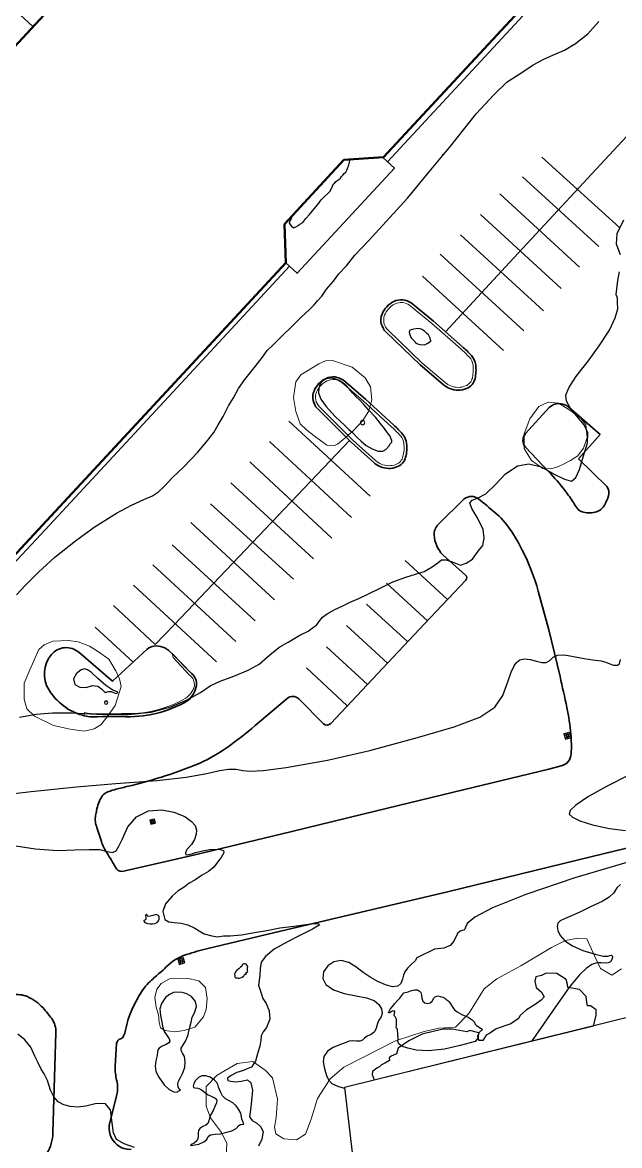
# Model space of a CAD drawing. Header units: metres. Extents: x 1167299 to 1168507, y 308548 to 309729.
# Drawn here: x 1168083.4 to 1168273, y 309117.4 to 309474.2 of the extents above; entities that cross this region are included whole.
import ezdxf

# ---------------------------------------------------------------- set-up
doc = ezdxf.new("R2010")
doc.units = ezdxf.units.M
for name, color, linetype in [('340_HVVBN-02_Sauer', 7, 'Continuous'), ('A-OBSTRUCTION', 7, 'Continuous'), ('C-CONC-PAD', 51, 'Continuous'), ('Contour_Line_Intermediate', 8, 'Continuous'), ('Contour_Line_Major', 9, 'Continuous'), ('U-CATCHBASIN', 3, 'Continuous')]:
    doc.layers.add(name, color=color, linetype=linetype)
for name, color, linetype, lineweight in [('B-OVERHANG', 3, 'Continuous', 50), ('R-CURB', 6, 'Continuous', 20), ('R-PAVEMARK-LINE', 1, 'Continuous', 20), ('R-ROAD-ASPH', 5, 'Continuous', 35), ('R-WALK-CONC', 34, 'Continuous', 20), ('V-VEGETATION', 2, 'Continuous', 20)]:
    doc.layers.add(name, color=color, linetype=linetype, lineweight=lineweight)

# ---------------------------------------------------------------- blocks, each defined once
blk = doc.blocks.new('_U-CATCHBASIN')
for points in [[(-0.05, 0.05), (-0.05, -0.05)], [(-0.05, 0.05), (0.05, 0.05)], [(-0.046, 0.017), (0.046, 0.017)], [(-0.017, 0.046), (-0.017, -0.046)], [(0.017, 0.046), (0.017, -0.046)], [(0.05, 0.05), (0.05, -0.05)], [(-0.05, -0.05), (0.05, -0.05)], [(-0.046, -0.017), (0.046, -0.017)]]:
    blk.add_lwpolyline(points)

msp = doc.modelspace()

# ---------------------------------------------------------------- linework, layer by layer
at = {"layer": '340_HVVBN-02_Sauer'}
msp.add_lwpolyline([(1168027.3, 309625.94), (1168114.83, 309675.82), (1168332.88, 309728.86), (1168333.01, 309728.86), (1168367.58, 309697.08), (1168420.11, 309506.44), (1168461.01, 309343.73), (1168468.73, 309312.67), (1168473.91, 309292.01), (1168482.73, 309252.46), (1168501.53, 309163.05), (1168507.25, 309136.45), (1168397.91, 309135.52), (1168382.49, 309184.59), (1168185.69, 309135.89), (1168206.49, 308958.78), (1168201.19, 308819.89), (1168044.25, 308609.22)], dxfattribs=at)
at = {"layer": 'A-OBSTRUCTION'}
msp.add_lwpolyline([(1168076.09, 309299.86), (1168167.02, 309397.79), (1168166.58, 309410.08), (1168185.48, 309430.48), (1168198.11, 309431.39), (1168252.16, 309489.72), (1168244.24, 309489.78), (1168165.69, 309562.55), (1168165.14, 309570.04), (1168158.32, 309562.69), (1168164.56, 309556.91), (1168002.26, 309381.73)], dxfattribs=at)
msp.add_lwpolyline([(1168264.81, 309155.46), (1168265.57, 309158.72), (1168265.57, 309160.57), (1168263.8, 309161.75), (1168262.84, 309161.82), (1168262.69, 309162.93), (1168262.47, 309164.78), (1168260.32, 309167), (1168256.63, 309167.66), (1168256.48, 309168.55), (1168256.04, 309170.17), (1168253.16, 309172.02), (1168249.76, 309172.17), (1168248.28, 309171.43), (1168246.43, 309170.98), (1168246.14, 309169.58), (1168246.51, 309167.66), (1168248.21, 309166.18), (1168249.09, 309164.7), (1168248.13, 309163.6), (1168245.92, 309162.04), (1168243.48, 309160.57), (1168241.48, 309158.72), (1168240.89, 309157.76), (1168238.53, 309156.13), (1168233.8, 309154.51), (1168231.73, 309152.96), (1168230.7, 309152.51), (1168229.66, 309150.74), (1168228.33, 309150.81), (1168228.18, 309151.7), (1168228.33, 309153.18), (1168225.52, 309153.92), (1168224.56, 309153.55), (1168219.83, 309154.43), (1168217.03, 309154.43), (1168214.22, 309153.77), (1168210.3, 309152.81), (1168206.09, 309150.67), (1168202.73, 309148.3), (1168202.36, 309147.27), (1168202.14, 309146.53), (1168200.51, 309145.86), (1168199.85, 309145.27), (1168200, 309144.39), (1168198.74, 309143.72), (1168197.41, 309143.06), (1168196.82, 309142.46), (1168195.93, 309142.02), (1168194.6, 309140.99), (1168194.45, 309139.95), (1168195.11, 309138.24), (1168264.81, 309155.46)], close=True, dxfattribs=at)
at = {"layer": 'B-OVERHANG'}
msp.add_lwpolyline([(1168076.09, 309299.86), (1168167.02, 309397.79), (1168166.58, 309410.08), (1168185.48, 309430.48), (1168198.11, 309431.39), (1168252.16, 309489.72), (1168244.24, 309489.78), (1168165.69, 309562.55), (1168165.14, 309570.04), (1168158.32, 309562.69), (1168164.56, 309556.91), (1168002.26, 309381.73)], dxfattribs=at)
at = {"layer": 'C-CONC-PAD'}
for points in [[(1168191.41, 309347.76, 1), (1168191.41, 309346.37), (1168191.41, 309346.37, 1), (1168191.41, 309347.76)], [(1168109.95, 309258.67, 1), (1168109.95, 309257.62), (1168109.95, 309257.62, 1), (1168109.95, 309258.67)]]:
    msp.add_lwpolyline(points, format="xyb", close=True, dxfattribs=at)
at = {"layer": 'Contour_Line_Intermediate'}
for points, elevation in [([(1168081.5, 309292.32), (1168084.39, 309295.41), (1168088.43, 309299.53), (1168093.65, 309304.3), (1168100.18, 309309.48), (1168106.11, 309313.82), (1168113.21, 309318.29), (1168118.02, 309320.82), (1168121.92, 309322.67), (1168124.65, 309323.81), (1168126.54, 309325.07), (1168128.46, 309326.87), (1168130.94, 309329.56), (1168134.62, 309333.05), (1168138.98, 309337.51), (1168141.88, 309340.93), (1168144.17, 309343.86), (1168145.57, 309346.39), (1168147.14, 309348.99), (1168148.86, 309352.37), (1168150.39, 309354.96), (1168151.96, 309357.91), (1168154.03, 309360.77), (1168157.39, 309364.97), (1168159.66, 309367.82), (1168161.14, 309369.91), (1168163.06, 309371.71), (1168165.46, 309374.24), (1168169.3, 309377.89), (1168171.91, 309380.56), (1168174.56, 309382.94), (1168176.02, 309384.44), (1168177.12, 309385.73), (1168178.43, 309387.24), (1168179.98, 309389.39), (1168182.16, 309391.96), (1168183.91, 309394.29), (1168186.33, 309396.83), (1168189, 309400.19), (1168193.28, 309404.74), (1168198.87, 309410.98), (1168205.71, 309418.3), (1168212.59, 309426.72), (1168219.49, 309434.96), (1168227.52, 309445.11), (1168233.07, 309451.12), (1168237.33, 309455.31), (1168241.63, 309458.06), (1168245.59, 309460.74), (1168249, 309462.54), (1168252.1, 309463.85), (1168255.5, 309465.33), (1168259.03, 309467.44), (1168262.92, 309470.54), (1168266.44, 309474.47)], 75.29), ([(1168258.11, 309467.22), (1168258.11, 309467.22)], 75.29), ([(1168171, 309409.64), (1168171.48, 309410.13), (1168172.46, 309410.61), (1168173.41, 309411.91), (1168174.55, 309413.18), (1168176.06, 309414.95), (1168177.2, 309416.33), (1168178.27, 309417.78), (1168179.35, 309418.83), (1168180.25, 309419.69), (1168181.04, 309420.42), (1168181.45, 309421.22), (1168181.91, 309422.14), (1168182.11, 309422.83), (1168182.61, 309423.18), (1168182.84, 309423.56), (1168183.26, 309423.89), (1168183.87, 309424.31), (1168184.38, 309424.74), (1168184.69, 309425.23), (1168185.1, 309425.66), (1168185.53, 309426.15), (1168186.06, 309426.59), (1168186.55, 309427.47), (1168187.03, 309428.88), (1168187.51, 309430.63)], 75.59), ([(1168216.7, 309432.08), (1168216.85, 309432.12), (1168216.7, 309432.08)], 75.29), ([(1168213.66, 309427.16), (1168213.66, 309427.16)], 75.29), ([(1168168.91, 309412.59), (1168168.7, 309411.83), (1168168.49, 309411.37), (1168168.17, 309410.98), (1168168.08, 309410.5), (1168168.38, 309410.01), (1168168.86, 309409.47), (1168169.46, 309408.95), (1168170.17, 309409.28), (1168171, 309409.64)], 75.59), ([(1168201.02, 309412.06), (1168201.02, 309412.06)], 75.29), ([(1168273.34, 309400.32), (1168272.8, 309401.72), (1168272.11, 309403.75), (1168272.26, 309407.14), (1168274.44, 309411.5)], 74.98), ([(1168196.57, 309407.52), (1168196.57, 309407.52)], 75.29), ([(1168082.49, 309253.49), (1168087.7, 309254.4), (1168092.87, 309254.9), (1168099.09, 309254.91), (1168108.92, 309254.37), (1168116.94, 309254.34), (1168124.23, 309255.08), (1168130.47, 309256.8), (1168135.72, 309258.96), (1168139.96, 309261.33), (1168142.99, 309263.4), (1168146.13, 309264.96), (1168150.47, 309266.47), (1168155.11, 309268.42), (1168158.57, 309270.34), (1168161.2, 309272.61), (1168163.08, 309274.24), (1168165.09, 309275.87), (1168167.82, 309277.34), (1168171.44, 309279.51), (1168174.09, 309280.84), (1168175.86, 309282.05), (1168176.82, 309282.75), (1168177.3, 309283.47), (1168177.84, 309284.2), (1168178.65, 309285.22), (1168180.15, 309286.29), (1168182.58, 309287.71), (1168185.11, 309288.86), (1168187.65, 309290.11), (1168190.26, 309291.13), (1168193.1, 309292.59), (1168197.2, 309294.59), (1168201.07, 309296.5), (1168205.13, 309297.97), (1168208.26, 309298.86), (1168210.95, 309299.8), (1168213.52, 309301.27), (1168215.33, 309302.46), (1168216.46, 309303.45), (1168217.94, 309303.42), (1168219.82, 309302.84), (1168222.51, 309301.82), (1168224.34, 309302.38), (1168226.28, 309303.69), (1168228.12, 309306.17), (1168229.56, 309308), (1168230.06, 309310.36), (1168229.69, 309313.11), (1168227.97, 309316.6), (1168226.09, 309319.78), (1168225.47, 309321.61), (1168226.21, 309322.45), (1168228.11, 309323.11), (1168230.61, 309324.4), (1168233.67, 309327.39), (1168236.72, 309330.64), (1168240.6, 309333.33), (1168244.19, 309333.97), (1168248.15, 309333.02), (1168252.48, 309330.58), (1168255.58, 309329.06), (1168257.78, 309328.5), (1168259.1, 309329.57), (1168260.36, 309332.2), (1168261.55, 309336.51), (1168262.85, 309340.61), (1168262.98, 309343.76), (1168261.8, 309346.39), (1168259.44, 309349.06), (1168257.4, 309351.76), (1168256.22, 309353.82), (1168255.92, 309355.73), (1168256.88, 309358.13), (1168259.19, 309361.62), (1168263.39, 309367.04), (1168266.55, 309371.49), (1168269.82, 309376.42), (1168271.61, 309380.34), (1168272.51, 309383.24), (1168272.4, 309385.3), (1168272.4, 309386.54), (1168271.98, 309387.78), (1168272.16, 309389.5), (1168272.47, 309392.15), (1168273.05, 309394.9)], 74.98), ([(1168085.09, 309296.17), (1168085.09, 309296.17)], 75.29), ([(1168087.97, 309254.05), (1168087.97, 309254.05)], 74.98), ([(1168081.29, 309212.61), (1168087.42, 309211.7), (1168094.57, 309211.1), (1168099.99, 309211.38), (1168104.6, 309211.42), (1168107.83, 309211.44), (1168110.27, 309210.8), (1168111.99, 309210.53), (1168113.14, 309211.08), (1168113.97, 309212.55), (1168115.14, 309214.87), (1168116.86, 309218.65), (1168119.63, 309221.82), (1168123.39, 309223.72), (1168127.66, 309224.04), (1168131.45, 309223.32), (1168134.97, 309221.95), (1168137.1, 309220.33), (1168138.28, 309219.08), (1168138.71, 309217.57), (1168138.6, 309216.29), (1168138.06, 309214.6), (1168137.03, 309213.05), (1168135.63, 309211.41), (1168135.17, 309210.37), (1168135.28, 309209.81), (1168136.17, 309209.82), (1168137.17, 309210.09), (1168138.3, 309210.55), (1168140.55, 309211.04), (1168142.89, 309211.43), (1168145.85, 309211.55), (1168147.22, 309211.18), (1168147.31, 309210.37), (1168146.5, 309208.93), (1168145.38, 309207.48), (1168144.25, 309206), (1168142.51, 309204.44), (1168140.3, 309203.2), (1168138.17, 309201.75), (1168136.33, 309200.72), (1168134.79, 309199.54), (1168132.83, 309198.32), (1168130.95, 309196.64), (1168128.86, 309194.24), (1168127.98, 309191.76), (1168128.56, 309189.26), (1168129.83, 309188.46), (1168131.62, 309188.3), (1168133.78, 309188.07), (1168135.94, 309187.55), (1168138.15, 309186.47), (1168139.51, 309185.59), (1168141.06, 309184.69), (1168143.51, 309184.04), (1168145.32, 309183.72), (1168147.22, 309184), (1168149.38, 309184.06), (1168152.91, 309184.4), (1168157.11, 309185.08), (1168160.97, 309185.71), (1168165.08, 309186.54), (1168169.72, 309187.14), (1168174.87, 309187.88), (1168177.43, 309187.97), (1168177.6, 309187.42), (1168175.52, 309186.13), (1168171.49, 309184.17), (1168167.59, 309182.08), (1168163.35, 309179.84), (1168160.53, 309177.49), (1168159.24, 309175.68), (1168158.86, 309173.67), (1168158.76, 309171.38), (1168158.4, 309168.32), (1168159.06, 309166.1), (1168159.68, 309164.17), (1168160.83, 309162.56), (1168161.71, 309160.2), (1168161.93, 309157.55), (1168160.94, 309154.96), (1168159.8, 309153.53), (1168159.23, 309152.22), (1168159.06, 309150.89), (1168158.75, 309149), (1168158.26, 309147.28), (1168157.86, 309145.8), (1168157.35, 309144.17), (1168156.71, 309143.14), (1168156.12, 309142.29), (1168154.95, 309141.9), (1168153.61, 309141.28), (1168151.42, 309140.65), (1168149.66, 309139.69), (1168148.55, 309138.78), (1168148.58, 309138.13), (1168149.52, 309137.86), (1168151.04, 309137.66), (1168152.9, 309137.87), (1168154.84, 309138.26), (1168155.93, 309137.39), (1168156.42, 309135), (1168156.16, 309131.61), (1168155.77, 309128.78), (1168155.54, 309126.54), (1168156.32, 309125.35), (1168157.84, 309124.56), (1168159.03, 309123.42), (1168159.82, 309121.85), (1168159.39, 309119.48), (1168158.33, 309117.19)], 74.37), ([(1168113.4, 309209.51), (1168113.4, 309209.51)], 74.37), ([(1168145.39, 309210.92), (1168145.39, 309210.92)], 74.37), ([(1168273.32, 309200.32), (1168272.2, 309199.32), (1168271.18, 309197.72), (1168269.71, 309196.31), (1168267.47, 309194.91), (1168264.01, 309193.31), (1168260.61, 309191.62), (1168257.79, 309190.36), (1168255.54, 309189.47), (1168254.21, 309188.8), (1168253.43, 309188.02), (1168253.2, 309187.03), (1168253.42, 309185.72), (1168254.2, 309184.16), (1168255.63, 309182.46), (1168258.07, 309180.82), (1168261.32, 309179.38), (1168265.24, 309178.16), (1168267.85, 309177.6), (1168269.36, 309177.54), (1168270, 309177.79), (1168270.42, 309177.9), (1168270.69, 309177.72), (1168270.79, 309177.19), (1168270.63, 309176.49), (1168270.17, 309175.82), (1168269.42, 309175.43), (1168268.42, 309175.37), (1168267.19, 309175.5), (1168265.83, 309175.46), (1168264.26, 309174.94), (1168262.42, 309173.7), (1168260.27, 309171.66), (1168257.18, 309167.79), (1168252.68, 309161.51), (1168245.44, 309151.14), (1168245.02, 309150.57)], 74.98), ([(1168122.43, 309189.33), (1168122.43, 309189.33)], 74.37), ([(1168118.92, 309116.78), (1168115.67, 309117.91), (1168113.22, 309119.32), (1168112.27, 309121.46), (1168111.87, 309124.58), (1168111.3, 309128.74), (1168109.64, 309130.78), (1168106.45, 309130.62), (1168103.54, 309129.95), (1168100.99, 309129.63), (1168098.55, 309129.79), (1168096.51, 309130.35), (1168094.69, 309131.29), (1168093.32, 309132.93), (1168092.32, 309135.04), (1168091.34, 309138.07), (1168090.3, 309140.19), (1168089.31, 309141.72), (1168088.35, 309143.68), (1168087.31, 309145.85), (1168086.08, 309148.66), (1168084.18, 309150.98), (1168081.91, 309152.84)], 74.37), ([(1168140.2, 309135.93), (1168140.2, 309135.93)], 74.37)]:
    msp.add_lwpolyline(points, dxfattribs=dict(at, elevation=elevation))
for points, elevation in [([(1168213.06, 309372.93), (1168213.12, 309373.13), (1168212.99, 309373.34), (1168212.76, 309374.12), (1168212.34, 309374.89), (1168211.71, 309375.51), (1168211.07, 309376.13), (1168210.24, 309376.58), (1168209.44, 309376.92), (1168208.44, 309376.83), (1168207.6, 309376.74), (1168206.89, 309376.51), (1168206.35, 309376.28), (1168206.21, 309375.78), (1168206.34, 309375.24), (1168206.51, 309374.71), (1168206.61, 309374.3), (1168206.94, 309373.9), (1168207.26, 309373.53), (1168207.69, 309373.11), (1168208.09, 309372.74), (1168208.27, 309372.36), (1168208.83, 309372.06), (1168209.56, 309371.82), (1168211.09, 309371.77), (1168211.96, 309372.2), (1168213.06, 309372.93)], 75.29), ([(1168200.52, 309341.75), (1168200.14, 309342.74), (1168199.38, 309343.85), (1168198.41, 309345.21), (1168197.03, 309346.87), (1168195.49, 309348.76), (1168193.34, 309351.13), (1168191.85, 309352.79), (1168190.49, 309354.2), (1168189.41, 309355.21), (1168188.34, 309356.44), (1168187.12, 309357.82), (1168186.15, 309358.82), (1168185.17, 309359.72), (1168183.99, 309360.47), (1168182.64, 309360.99), (1168181.22, 309361.19), (1168179.86, 309360.92), (1168178.82, 309360.32), (1168177.98, 309359.32), (1168177.47, 309358.02), (1168177.36, 309356.54), (1168178.16, 309354.52), (1168179.82, 309352.15), (1168182.57, 309349.14), (1168184.36, 309347.37), (1168185.52, 309346.36), (1168186.16, 309345.73), (1168187.02, 309344.9), (1168188.32, 309343.76), (1168189.58, 309342.39), (1168190.94, 309341.12), (1168192.53, 309339.81), (1168194.48, 309338.75), (1168196.41, 309338.03), (1168197.83, 309338.02), (1168198.82, 309338.52), (1168199.72, 309339.54), (1168200.16, 309340.29), (1168200.67, 309340.82), (1168200.73, 309341.49), (1168200.52, 309341.75)], 75.29), ([(1168113.52, 309261.49), (1168112.07, 309262.04), (1168109.85, 309263.5), (1168107.28, 309265.81), (1168105.3, 309267.63), (1168104.07, 309268.55), (1168103.19, 309268.89), (1168102.07, 309268.53), (1168100.53, 309267.33), (1168099.62, 309265.65), (1168100.04, 309263.88), (1168101.59, 309262.98), (1168103.63, 309262.96), (1168105.66, 309263.55), (1168107.29, 309263.38), (1168108.44, 309262.45), (1168109.3, 309261.65), (1168109.91, 309261.34), (1168110.31, 309261.54), (1168110.75, 309261.67), (1168111.57, 309261.63), (1168112.99, 309261.04), (1168113.64, 309261.26), (1168113.52, 309261.49)], 75.29), ([(1168126.7, 309190.36), (1168125.83, 309190.79), (1168124.75, 309190.46), (1168123.95, 309190.29), (1168123.36, 309190.19), (1168123, 309190.47), (1168122.89, 309190.76), (1168122.72, 309190.78), (1168122.51, 309190.46), (1168122.55, 309189.89), (1168122.57, 309189.45), (1168122.42, 309189.15), (1168121.96, 309188.92), (1168121.94, 309188.64), (1168122.26, 309188.27), (1168123.05, 309187.94), (1168123.89, 309187.84), (1168124.68, 309187.79), (1168125.5, 309187.96), (1168126.23, 309188.35), (1168126.58, 309188.83), (1168126.8, 309189.28), (1168126.84, 309190.1), (1168126.7, 309190.36)], 74.37), ([(1168154.18, 309172.18), (1168154.66, 309172.49), (1168154.93, 309172.6), (1168154.87, 309172.93), (1168154.81, 309173.13), (1168154.89, 309173.39), (1168154.84, 309173.72), (1168154.92, 309174.25), (1168154.68, 309174.74), (1168154.47, 309175.05), (1168153.99, 309175.15), (1168153.69, 309175.18), (1168153.39, 309175.03), (1168153.31, 309174.88), (1168153.16, 309174.63), (1168153.05, 309174.4), (1168152.67, 309174.07), (1168152.16, 309173.57), (1168151.52, 309173.13), (1168151.25, 309172.81), (1168151.05, 309172.58), (1168151.01, 309172.42), (1168150.82, 309172.2), (1168150.75, 309171.87), (1168150.79, 309171.39), (1168150.8, 309170.99), (1168150.96, 309170.79), (1168151.08, 309170.7), (1168151.56, 309170.66), (1168151.85, 309170.58), (1168152.27, 309170.55), (1168152.67, 309170.7), (1168153.19, 309170.89), (1168153.62, 309171.17), (1168153.84, 309171.42), (1168153.87, 309171.63), (1168154.04, 309171.84), (1168154.3, 309171.86), (1168154.51, 309171.93), (1168154.18, 309172.18)], 74.37), ([(1168133.61, 309134.99), (1168133.15, 309135.29), (1168132.82, 309136.04), (1168132.74, 309136.98), (1168132.92, 309137.84), (1168133.44, 309138.87), (1168134.2, 309140.28), (1168134.94, 309142.17), (1168135.06, 309144.13), (1168134.9, 309145.71), (1168134.23, 309146.8), (1168133.81, 309147.56), (1168133.81, 309148.33), (1168134.3, 309149.2), (1168135.2, 309150.61), (1168135.9, 309152.29), (1168136.47, 309154.63), (1168136.93, 309156.56), (1168137.28, 309158.15), (1168137.98, 309159.59), (1168138.61, 309161.6), (1168138.39, 309163.19), (1168137.05, 309164.74), (1168135.58, 309165.58), (1168134.07, 309166.08), (1168132.69, 309166.18), (1168131.4, 309166.04), (1168130.1, 309165.44), (1168128.83, 309164.42), (1168127.55, 309162.55), (1168127.05, 309160.81), (1168127.27, 309158.74), (1168127.55, 309157.15), (1168127.87, 309155.39), (1168128.41, 309153.63), (1168129.31, 309152.26), (1168129.95, 309151.32), (1168130.21, 309150.59), (1168129.88, 309150.03), (1168129.02, 309149.5), (1168127.77, 309149.03), (1168126.79, 309148.34), (1168126.39, 309147.79), (1168126.31, 309147.03), (1168126.16, 309145.99), (1168125.72, 309144.35), (1168125.5, 309142.64), (1168125.76, 309140.94), (1168126.67, 309139.09), (1168128.4, 309136.7), (1168130.02, 309135.24), (1168131.51, 309134.48), (1168132.5, 309134.35), (1168132.83, 309134.73), (1168133.61, 309134.99)], 74.37), ([(1168153.65, 309124.21), (1168153.1, 309125.89), (1168152.69, 309127.66), (1168152.03, 309128.94), (1168151.25, 309130.08), (1168150.2, 309130.96), (1168149.04, 309131.6), (1168147.82, 309132.23), (1168146.9, 309133.16), (1168146.25, 309134.51), (1168145.66, 309135.93), (1168145.4, 309136.8), (1168145.09, 309137.48), (1168144.41, 309138.16), (1168143, 309139.12), (1168141.66, 309139.6), (1168140.35, 309139.58), (1168139.29, 309139), (1168138.39, 309138.11), (1168137.79, 309137.09), (1168137.58, 309136.3), (1168137.74, 309135.84), (1168138.24, 309135.7), (1168139.05, 309135.66), (1168139.98, 309135.31), (1168141.04, 309134.59), (1168142.18, 309133.67), (1168143.54, 309132.99), (1168144.64, 309132.49), (1168145.08, 309131.86), (1168144.97, 309130.94), (1168144.46, 309129.81), (1168143.91, 309128.56), (1168143.18, 309127.3), (1168142.77, 309126.25), (1168142.54, 309125.25), (1168142.23, 309124.45), (1168141.62, 309123.87), (1168140.68, 309123.43), (1168139.74, 309122.81), (1168139.29, 309122.16), (1168139.24, 309121.31), (1168139.2, 309120.44), (1168139.09, 309119.63), (1168138.72, 309118.89), (1168137.91, 309118.19), (1168136.93, 309117.71), (1168136.77, 309117.45), (1168137.51, 309117.5), (1168139.39, 309117.85), (1168140.96, 309118.59), (1168141.94, 309119.3), (1168142.4, 309120.29), (1168143.07, 309120.77), (1168144.62, 309121.07), (1168146.2, 309121.19), (1168148.34, 309121.63), (1168149.93, 309122.12), (1168151.22, 309122.86), (1168152.06, 309123.74), (1168152.64, 309124.11), (1168153.65, 309124.21)], 74.37)]:
    msp.add_lwpolyline(points, close=True, dxfattribs=dict(at, elevation=elevation))
at = {"layer": 'Contour_Line_Major', "elevation": 74.68}
for points in [[(1168075.24, 309228.65), (1168086.15, 309229.83), (1168100.5, 309231.35), (1168113.08, 309232.4), (1168126.2, 309233.37), (1168135.42, 309234.41), (1168141.98, 309235.58), (1168145.94, 309236.55), (1168148.78, 309236.99), (1168151.3, 309236.92), (1168153.35, 309236.59), (1168155.49, 309236.34), (1168159.81, 309236.56), (1168167.18, 309237.5), (1168180.31, 309239.86), (1168193.73, 309242.92), (1168208.82, 309247.03), (1168220.48, 309250.47), (1168228.68, 309253.46), (1168233.4, 309256.67), (1168235.91, 309260.38), (1168237.69, 309265.01), (1168238.62, 309267.82), (1168239.52, 309269.83), (1168240.25, 309270.89), (1168241.31, 309271.69), (1168242.79, 309272.02), (1168244.68, 309271.84), (1168246.68, 309271.29), (1168248.38, 309270.8), (1168249.74, 309270.83), (1168250.89, 309271.49), (1168251.98, 309272.5), (1168253.37, 309273.2), (1168255.52, 309273.27), (1168258.38, 309272.75), (1168261.83, 309272.08), (1168264.6, 309271.7), (1168267.15, 309271.34), (1168268.67, 309270.93), (1168269.95, 309270.39), (1168271.07, 309270.04), (1168272.34, 309269.99), (1168273.02, 309270.45), (1168273.31, 309271.78)], [(1168275.99, 309235.03), (1168268.94, 309231.49), (1168263.19, 309228.26), (1168259.12, 309225.53), (1168257.34, 309223.85), (1168257.08, 309222.72), (1168258.04, 309221.77), (1168260.39, 309220.6), (1168264.4, 309219.27), (1168269.88, 309218.09), (1168274.97, 309217.54)], [(1168279.99, 309208.69), (1168258.88, 309202.47), (1168243.28, 309197.18), (1168232.68, 309192.89), (1168227.1, 309189.95), (1168224.63, 309187.99), (1168224.06, 309186.79), (1168223.85, 309186.1), (1168223.53, 309185.83), (1168223.03, 309185.76), (1168222.37, 309185.54), (1168221.72, 309184.86), (1168221.04, 309183.74), (1168220.35, 309182.3), (1168219.27, 309180.95), (1168217.27, 309180.07), (1168214.27, 309179.75), (1168208.65, 309177.01), (1168208.13, 309176.11), (1168206.77, 309174.85), (1168205.69, 309173.73), (1168204.79, 309172.62), (1168204.36, 309171.49), (1168204.1, 309170.23), (1168203.61, 309168.86), (1168202.6, 309168.03), (1168200.88, 309167.86), (1168198.66, 309168.46), (1168196.31, 309169.57), (1168193.8, 309170.9), (1168191.62, 309172.37), (1168189.24, 309174.18), (1168187.04, 309175.55), (1168184.66, 309176.23), (1168182.33, 309175.8), (1168180.33, 309174.5), (1168178.98, 309172.56), (1168178.75, 309170.51), (1168179.78, 309168.57), (1168182.21, 309166.89), (1168185.58, 309165.71), (1168189.38, 309164.95), (1168192.71, 309164.38), (1168195.11, 309163.52), (1168196.57, 309162.27), (1168197.38, 309160.85), (1168197.62, 309159.39), (1168197.3, 309158.34), (1168196.59, 309157.24), (1168196.12, 309156.14), (1168195.78, 309154.68), (1168195.16, 309153.59), (1168194.12, 309152.74), (1168192.9, 309152.11), (1168192.06, 309151.49), (1168191.41, 309150.93), (1168190.58, 309150.62), (1168189.45, 309150.59), (1168188.14, 309150.65), (1168187.1, 309150.52), (1168185.92, 309150.05), (1168184.39, 309149.47), (1168182.02, 309148.58), (1168180.28, 309147.39), (1168179.09, 309145.67), (1168178.9, 309144.08), (1168179.21, 309142.36), (1168179.62, 309140.72), (1168180.07, 309139.33), (1168180.66, 309138.15), (1168181.65, 309137.16), (1168183.77, 309136.2), (1168185.72, 309135.68)]]:
    msp.add_lwpolyline(points, dxfattribs=at)
msp.add_lwpolyline([(1168227.93, 309152.22), (1168228.07, 309151.52), (1168227.14, 309150.5), (1168222.44, 309149.16), (1168217.44, 309148.06), (1168212.3, 309147.53), (1168208.41, 309147.68), (1168205.77, 309148.38), (1168203.78, 309149), (1168202.89, 309149.68), (1168202.6, 309150.57), (1168202.74, 309151.3), (1168202.55, 309154.35), (1168202.11, 309154.79), (1168202.17, 309155.49), (1168202.21, 309156.56), (1168202.18, 309157.55), (1168201.9, 309158.16), (1168201.53, 309158.49), (1168201.4, 309158.86), (1168201.55, 309159.33), (1168201.67, 309159.91), (1168201.42, 309160.16), (1168200.84, 309160.06), (1168200.09, 309159.6), (1168199.69, 309159.58), (1168199.7, 309159.94), (1168200.22, 309160.77), (1168200.88, 309161.62), (1168201.63, 309162.59), (1168202.47, 309163.52), (1168203.26, 309164.18), (1168204.56, 309165.88), (1168205.85, 309166.24), (1168206.93, 309166.64), (1168208.06, 309166.88), (1168208.84, 309166.83), (1168209.46, 309166.5), (1168209.91, 309166.05), (1168210.16, 309165.21), (1168210.27, 309164.23), (1168210.57, 309163.27), (1168211.16, 309162.72), (1168211.99, 309162.57), (1168212.83, 309162.77), (1168213.49, 309163.3), (1168214.09, 309164.22), (1168214.6, 309164.75), (1168215.29, 309164.97), (1168216.01, 309164.81), (1168216.89, 309164.54), (1168217.5, 309164.18), (1168217.83, 309163.87), (1168218.15, 309163.74), (1168218.48, 309163.54), (1168218.93, 309163.07), (1168219.52, 309162.07), (1168220.1, 309161.25), (1168220.6, 309160.52), (1168221.49, 309159.89), (1168222.99, 309159.07), (1168224.97, 309158.16), (1168226.2, 309157.34), (1168226.92, 309156.65), (1168227.11, 309156.04), (1168227.65, 309155.5), (1168228.47, 309154.98), (1168229.51, 309154.3), (1168228.44, 309153.36), (1168227.93, 309152.22)], close=True, dxfattribs=at)
at = {"layer": 'R-CURB'}
for points in [[(1168209.68, 309365.45), (1168198.83, 309375.87, -0.301684), (1168197.59, 309381.45), (1168197.59, 309381.45, -0.19041), (1168201.34, 309385.54), (1168201.34, 309385.54, -0.276944), (1168206.87, 309385.05), (1168213.94, 309379.24), (1168223.14, 309371.16, -0.027162), (1168225.97, 309368.39), (1168225.97, 309368.39, -0.154623), (1168227.34, 309365.42), (1168227.34, 309365.42, -0.088544), (1168227.13, 309361.03), (1168227.13, 309361.03, -0.246934), (1168224.43, 309357.88), (1168224.43, 309357.88, -0.190782), (1168219.1, 309357.88), (1168219.1, 309357.88, -0.079558), (1168217.04, 309359.11), (1168209.68, 309365.45)], [(1168210.26, 309366.09), (1168199.43, 309376.5, -0.301684), (1168198.39, 309381.14), (1168198.39, 309381.14, -0.19041), (1168201.72, 309384.76), (1168201.72, 309384.76, -0.275502), (1168206.34, 309384.36), (1168213.39, 309378.58), (1168222.57, 309370.51, -0.027162), (1168225.33, 309367.81), (1168225.33, 309367.81, -0.154623), (1168226.49, 309365.31), (1168226.49, 309365.31, -0.088544), (1168226.29, 309361.22), (1168226.29, 309361.22, -0.246934), (1168224.11, 309358.69), (1168224.11, 309358.69, -0.190782), (1168219.42, 309358.69), (1168219.42, 309358.69, -0.079291), (1168217.6, 309359.77), (1168210.26, 309366.09)], [(1168187.74, 309340.84), (1168177.11, 309351.49, -0.301684), (1168175.99, 309357.09), (1168175.99, 309357.09, -0.19041), (1168179.83, 309361.1), (1168179.83, 309361.1, -0.276944), (1168185.34, 309360.49), (1168192.29, 309354.53), (1168201.31, 309346.26, -0.027162), (1168204.08, 309343.43), (1168204.08, 309343.43, -0.154623), (1168205.4, 309340.43), (1168205.4, 309340.43, -0.088544), (1168205.09, 309336.04), (1168205.09, 309336.04, -0.246934), (1168202.32, 309332.96), (1168202.32, 309332.96, -0.190782), (1168196.99, 309333.07), (1168196.99, 309333.07, -0.079558), (1168194.96, 309334.33), (1168187.74, 309340.84)], [(1168188.33, 309341.46), (1168177.72, 309352.1, -0.301684), (1168176.79, 309356.76), (1168176.79, 309356.76, -0.19041), (1168180.19, 309360.31), (1168180.19, 309360.31, -0.275502), (1168184.8, 309359.81), (1168191.72, 309353.88), (1168200.73, 309345.62, -0.027162), (1168203.43, 309342.86), (1168203.43, 309342.86, -0.154623), (1168204.54, 309340.34), (1168204.54, 309340.34, -0.088544), (1168204.25, 309336.25), (1168204.25, 309336.25, -0.246934), (1168202.02, 309333.77), (1168202.02, 309333.77, -0.190782), (1168197.33, 309333.87), (1168197.33, 309333.87, -0.079291), (1168195.53, 309334.98), (1168188.33, 309341.46)], [(1168138.65, 309263.51, 0.259516), (1168137.05, 309267.38), (1168130.92, 309273.68), (1168131.2, 309272.49), (1168136.47, 309266.88, -0.258303), (1168137.99, 309263.41), (1168137.99, 309263.41, -0.180097), (1168135.31, 309259.56), (1168135.31, 309259.56, -0.147277), (1168114.86, 309254.67), (1168107.05, 309254.57, -0.078123), (1168103.1, 309254.97), (1168102.83, 309254, 0.077998), (1168107.08, 309253.57), (1168114.84, 309253.66, 0.147674), (1168135.9, 309258.74), (1168135.9, 309258.74, 0.172182), (1168138.65, 309263.51)]]:
    msp.add_lwpolyline(points, format="xyb", close=True, dxfattribs=at)
at = {"layer": 'R-PAVEMARK-LINE'}
for points in [[(1168086.72, 309472.89), (1168074.52, 309484.06)], [(1168217.74, 309375.9), (1168236.8, 309396.56), (1168283.54, 309446.84)], [(1168273, 309408.99), (1168248.3, 309431.41)], [(1168242.25, 309425.17), (1168266.41, 309403.04)], [(1168260.29, 309396.43), (1168235.06, 309419.69)], [(1168228.85, 309413.17), (1168254.47, 309389.6)], [(1168248.88, 309382.52), (1168222.47, 309406.66)], [(1168242.61, 309376.17), (1168216.05, 309400.56)], [(1168210.48, 309393.55), (1168236.17, 309369.95)], [(1168193.79, 309323.64), (1168167.97, 309347.53)], [(1168187.21, 309341.36), (1168131.59, 309282.81), (1168125.54, 309276.54)], [(1168187.91, 309316.89), (1168161.82, 309341.07)], [(1168181.6, 309310.34), (1168155.57, 309334.64)], [(1168175.81, 309303.75), (1168149.6, 309327.87)], [(1168169.5, 309297.29), (1168143.14, 309321.28)], [(1168163.46, 309290.74), (1168136.85, 309315.34)], [(1168157.29, 309284.08), (1168130.92, 309308.23)], [(1168151.19, 309277.5), (1168124.83, 309301.86)], [(1168218.39, 309290.87), (1168204.89, 309303.22)], [(1168118.64, 309295.39), (1168145.01, 309271.04)], [(1168212.01, 309284.11), (1168199, 309296.07)], [(1168125.54, 309276.54), (1168112.33, 309288.99)], [(1168205.75, 309277.45), (1168192.65, 309289.39)], [(1168199.32, 309270.61), (1168186.33, 309282.58)], [(1168118.53, 309270.96), (1168106.43, 309282.07)], [(1168179.98, 309275.8), (1168193.01, 309263.91)], [(1168186.56, 309257.05), (1168173.65, 309269.16)]]:
    msp.add_lwpolyline(points, dxfattribs=at)
at = {"layer": 'R-ROAD-ASPH'}
for points in [[(1168067.2, 309451.82), (1168111.15, 309499.25)], [(1168253.16, 309488.01), (1168199.35, 309429.93), (1168201.55, 309427.88), (1168170.6, 309394.48), (1168168.17, 309396.73), (1168131.17, 309356.77), (1168090.56, 309313.03), (1168077.35, 309298.82)]]:
    msp.add_lwpolyline(points, dxfattribs=at)
for points in [[(1168209.68, 309365.45), (1168198.83, 309375.87, -0.301684), (1168197.59, 309381.45), (1168197.59, 309381.45, -0.19041), (1168201.34, 309385.54), (1168201.34, 309385.54, -0.276944), (1168206.87, 309385.05), (1168213.94, 309379.24), (1168223.14, 309371.16, -0.027162), (1168225.97, 309368.39), (1168225.97, 309368.39, -0.154623), (1168227.34, 309365.42), (1168227.34, 309365.42, -0.088544), (1168227.13, 309361.03), (1168227.13, 309361.03, -0.246934), (1168224.43, 309357.88), (1168224.43, 309357.88, -0.190782), (1168219.1, 309357.88), (1168219.1, 309357.88, -0.079558), (1168217.04, 309359.11), (1168209.68, 309365.45)], [(1168187.74, 309340.84), (1168177.11, 309351.49, -0.301684), (1168175.99, 309357.09), (1168175.99, 309357.09, -0.19041), (1168179.83, 309361.1), (1168179.83, 309361.1, -0.276944), (1168185.34, 309360.49), (1168192.29, 309354.53), (1168201.31, 309346.26, -0.027162), (1168204.08, 309343.43), (1168204.08, 309343.43, -0.154623), (1168205.4, 309340.43), (1168205.4, 309340.43, -0.088544), (1168205.09, 309336.04), (1168205.09, 309336.04, -0.246934), (1168202.32, 309332.96), (1168202.32, 309332.96, -0.190782), (1168196.99, 309333.07), (1168196.99, 309333.07, -0.079558), (1168194.96, 309334.33), (1168187.74, 309340.84)], [(1168260, 309335.51), (1168266.87, 309343.27), (1168256.9, 309351.98, 0.387318), (1168250.7, 309351.85), (1168243.17, 309343.59, 0.387669), (1168243.17, 309339.21), (1168250.46, 309331.57, -0.02735), (1168255.74, 309325.4), (1168255.74, 309325.4, -0.021733), (1168258.36, 309321.66), (1168258.36, 309321.66, 0.012231), (1168259.58, 309319.84), (1168259.58, 309319.84, 0.167388), (1168261.13, 309318.73), (1168261.13, 309318.73, 0.128974), (1168265.21, 309318.58), (1168265.21, 309318.58, 0.221322), (1168268.37, 309321.02), (1168268.37, 309321.02, 0.041473), (1168269.53, 309323.8), (1168269.53, 309323.8, 0.255733), (1168268.97, 309326.73), (1168260, 309335.51)], [(1168115.07, 309204.47), (1168137.68, 309209.64), (1168168.96, 309217.12), (1168195.86, 309223.7), (1168223.37, 309230.37), (1168250.54, 309236.99), (1168254.46, 309237.98, 0.328361), (1168257.68, 309241.89), (1168257.68, 309241.89, 0.036278), (1168257.56, 309248.11), (1168257.56, 309248.11, 0.028957), (1168256.29, 309256.59), (1168256.29, 309256.59, 0.005465), (1168254.12, 309266.4), (1168250.61, 309281.27), (1168247.21, 309293.49, 0.049732), (1168242.14, 309306.55), (1168242.14, 309306.55, 0.030035), (1168238.3, 309313.11), (1168238.3, 309313.11, 0.072259), (1168233.4, 309318.54), (1168233.4, 309318.54, 0.000223), (1168228.27, 309322.8), (1168228.27, 309322.8, 0.360238), (1168223.71, 309322.8), (1168215.44, 309314.68, 0.217967), (1168214.14, 309311.29), (1168214.14, 309311.29, 0.177841), (1168216.9, 309305.04), (1168224.13, 309298.57, -0.412712), (1168224.22, 309297.05), (1168211.09, 309283.13), (1168181.36, 309251.52, -0.396199), (1168178.97, 309251.37), (1168171.13, 309259.28, 0.403035), (1168167.44, 309259.37), (1168157.34, 309250.83, -0.021236), (1168148.37, 309243.87), (1168148.37, 309243.87, -0.056946), (1168138.15, 309238.25), (1168138.15, 309238.25, -0.019755), (1168129.05, 309234.93), (1168129.05, 309234.93, -0.01924), (1168116.52, 309231.44), (1168116.52, 309231.44, 0.005141), (1168112.57, 309230.45), (1168112.57, 309230.45, 0.052346), (1168109.9, 309229.45), (1168109.9, 309229.45, 0.143967), (1168108.56, 309228.21), (1168108.56, 309228.21, 0.088826), (1168106.93, 309223.85), (1168106.93, 309223.85, -0.001507), (1168106.63, 309222.28), (1168106.63, 309222.28, 0.147709), (1168107.04, 309218.43), (1168108.46, 309214.01, 0.068635), (1168110.25, 309210.27), (1168110.25, 309210.27, -0.020121), (1168112.97, 309205.76), (1168112.97, 309205.76, 0.322574), (1168115.07, 309204.47)], [(1168137.05, 309267.38, -0.259516), (1168138.65, 309263.51), (1168138.65, 309263.51, -0.172182), (1168135.9, 309258.74), (1168135.9, 309258.74, -0.147674), (1168114.84, 309253.66), (1168107.08, 309253.57, -0.085284), (1168102.44, 309254.11), (1168102.44, 309254.11, -0.191955), (1168091.74, 309262.24), (1168091.74, 309262.24, -0.318694), (1168092.57, 309273.36), (1168092.57, 309273.36, -0.419065), (1168101.24, 309274.1), (1168111.96, 309264.9), (1168123.04, 309275.12, -0.154317), (1168125.17, 309276.06), (1168125.17, 309276.06, -0.110372), (1168127.94, 309275.75), (1168127.94, 309275.75, -0.117607), (1168130.43, 309274.17), (1168137.05, 309267.38)]]:
    msp.add_lwpolyline(points, format="xyb", close=True, dxfattribs=at)
for points in [[(1168326, 309224.19), (1168264.36, 309209.22), (1168218.36, 309198.04), (1168163.12, 309185.03), (1168142.29, 309180, 0.017892), (1168135.47, 309178.1), (1168135.47, 309178.1, 0.124731), (1168128.95, 309174.04), (1168128.95, 309174.04, -0.029242), (1168127.12, 309172.35), (1168127.12, 309172.35, 0.017977), (1168123.97, 309169.57), (1168123.97, 309169.57, 0.075076), (1168120.46, 309165.06), (1168120.46, 309165.06, 0.023888), (1168117.57, 309159.29), (1168117.57, 309159.29, 0.062334), (1168116.54, 309155.85), (1168116.54, 309155.85, -0.054648), (1168115.52, 309152.25), (1168115.52, 309152.25, -0.225646), (1168114.48, 309151.29), (1168114.48, 309151.29, 0.301627), (1168113.3, 309149.85), (1168112.88, 309142.64, 0.076978), (1168113.32, 309138.02), (1168113.32, 309138.02, -0.11853), (1168113.38, 309133.56), (1168111.11, 309124.71, 0.291312), (1168113.41, 309117.67), (1168113.41, 309117.67, 0.192257), (1168117.96, 309116.22)], [(1168072.97, 309109.25, 0.096422), (1168085.47, 309110.4), (1168085.47, 309110.4, 0.194423), (1168091.16, 309114.89), (1168091.16, 309114.89, 0.123001), (1168093.03, 309121.52), (1168093.96, 309153.26, 0.176719), (1168092.66, 309157.79), (1168092.66, 309157.79, 0.0303), (1168089.91, 309161.14), (1168089.91, 309161.14, 0.099617), (1168084.94, 309164.71), (1168084.94, 309164.71, 0.165636), (1168080.18, 309165.18)]]:
    msp.add_lwpolyline(points, format="xyb", dxfattribs=at)
at = {"layer": 'R-WALK-CONC'}
msp.add_lwpolyline([(1168201.55, 309427.88), (1168197.79, 309431.36), (1168185.48, 309430.48), (1168166.58, 309410.08), (1168167.02, 309397.79), (1168170.6, 309394.48), (1168201.55, 309427.88)], close=True, dxfattribs=at)
at = {"layer": 'V-VEGETATION'}
for points in [[(1168180.01, 309339.9), (1168176.02, 309342.89), (1168173.69, 309344.62), (1168171.63, 309346.68), (1168170.16, 309350.6), (1168169.5, 309355.05), (1168170.16, 309359.97), (1168171.83, 309362.23), (1168177.55, 309365.69), (1168179.61, 309366.69), (1168181.87, 309366.82), (1168188.12, 309364.63), (1168192.25, 309361.3), (1168193.91, 309358.45), (1168194.38, 309354.32), (1168193.31, 309350.53), (1168191.45, 309347.67), (1168188.52, 309344.55), (1168185.73, 309342.16), (1168183.47, 309340.23), (1168182.14, 309339.7), (1168181.21, 309339.76), (1168180.01, 309339.9)], [(1168253.15, 309332.9), (1168251.09, 309332.37), (1168248.63, 309332.51), (1168245.1, 309335.03), (1168242.78, 309338.82), (1168242.78, 309343.48), (1168244.51, 309348.26), (1168247.43, 309352.18), (1168250.36, 309353.51), (1168253.62, 309353.25), (1168257.21, 309351.05), (1168260.74, 309348.46), (1168262.33, 309346.47), (1168262.73, 309342.35), (1168261.54, 309338.95), (1168259.74, 309336.49), (1168257.48, 309334.97), (1168255.22, 309333.84), (1168253.15, 309332.9)], [(1168093.25, 309250.82), (1168087.16, 309253.76), (1168084.82, 309256.1), (1168083.88, 309259.24), (1168083.95, 309264.32), (1168085.75, 309268.53), (1168088.56, 309275.02), (1168090.24, 309276.42), (1168092.98, 309277.62), (1168098, 309277.89), (1168101.07, 309277.42), (1168104.68, 309276.02), (1168107.49, 309274.22), (1168110.84, 309271.88), (1168113.04, 309268.2), (1168114.18, 309265.66), (1168114.72, 309263.19), (1168112.78, 309257.24), (1168110.24, 309253.56), (1168108.3, 309251.09), (1168106.16, 309249.82), (1168103.01, 309249.08), (1168098.53, 309249.68), (1168093.25, 309250.82)], [(1168138.17, 309155.02), (1168134.79, 309153.99), (1168131.82, 309153.57), (1168128.64, 309153.99), (1168127.26, 309154.82), (1168126.78, 309156.47), (1168126.64, 309158.89), (1168125.88, 309161.37), (1168125.4, 309164.48), (1168126.09, 309167.1), (1168127.4, 309168.89), (1168130.09, 309170.34), (1168135.48, 309170.55), (1168139.41, 309169.72), (1168141.55, 309167.58), (1168142.04, 309164.13), (1168141.69, 309160.61), (1168140.86, 309158.27), (1168138.17, 309155.02)]]:
    msp.add_lwpolyline(points, close=True, dxfattribs=at)
for points in [[(1168148.04, 309114.29), (1168148.34, 309118.02), (1168146.55, 309121.59), (1168143.12, 309126.21), (1168141.78, 309129.94), (1168141.78, 309136.2), (1168145.21, 309139.77), (1168151.62, 309143.5), (1168156.54, 309144.09), (1168160.42, 309141.41), (1168162.8, 309138.88), (1168164.44, 309132.17), (1168164, 309126.21), (1168163.4, 309123.23), (1168163.85, 309121.15), (1168166.38, 309119.51), (1168170.41, 309119.21), (1168173.24, 309121), (1168175.03, 309125.77), (1168177.11, 309132.32), (1168181.14, 309138.58), (1168185.46, 309142.3), (1168201.9, 309150.7), (1168211, 309153.68), (1168215.62, 309154.72), (1168220.98, 309155.02), (1168225.16, 309159.34), (1168230.08, 309167.24), (1168234.1, 309170.37), (1168241.71, 309174.54), (1168251.4, 309180.35), (1168255.87, 309182.58), (1168259.75, 309183.33), (1168262.64, 309183.06), (1168265.03, 309177.69), (1168266.97, 309173.67), (1168270.55, 309171.58), (1168273.68, 309173.52)], [(1168382.49, 309184.59), (1168185.69, 309135.89), (1168206.49, 308958.78)]]:
    msp.add_lwpolyline(points, dxfattribs=at)

# ---------------------------------------------------------------- block references
at = {"layer": 'U-CATCHBASIN'}
for p, xscale, yscale, zscale, rotation in [((1168256.48, 309247.62), 17.94311506892082, 17.94311506892082, 17.94311506892082, 18.70619125489944), ((1168124.67, 309220.35), 13.54519923676453, 13.54519923676453, 13.54519923676453, 12.92811747992603), ((1168133.78, 309176.05), 17.94311506892082, 17.94311506892082, 17.94311506892082, 14.78661193140488)]:
    msp.add_blockref('_U-CATCHBASIN', p, dxfattribs=dict(at, xscale=xscale, yscale=yscale, zscale=zscale, rotation=rotation))

doc.saveas('drawing.dxf')
